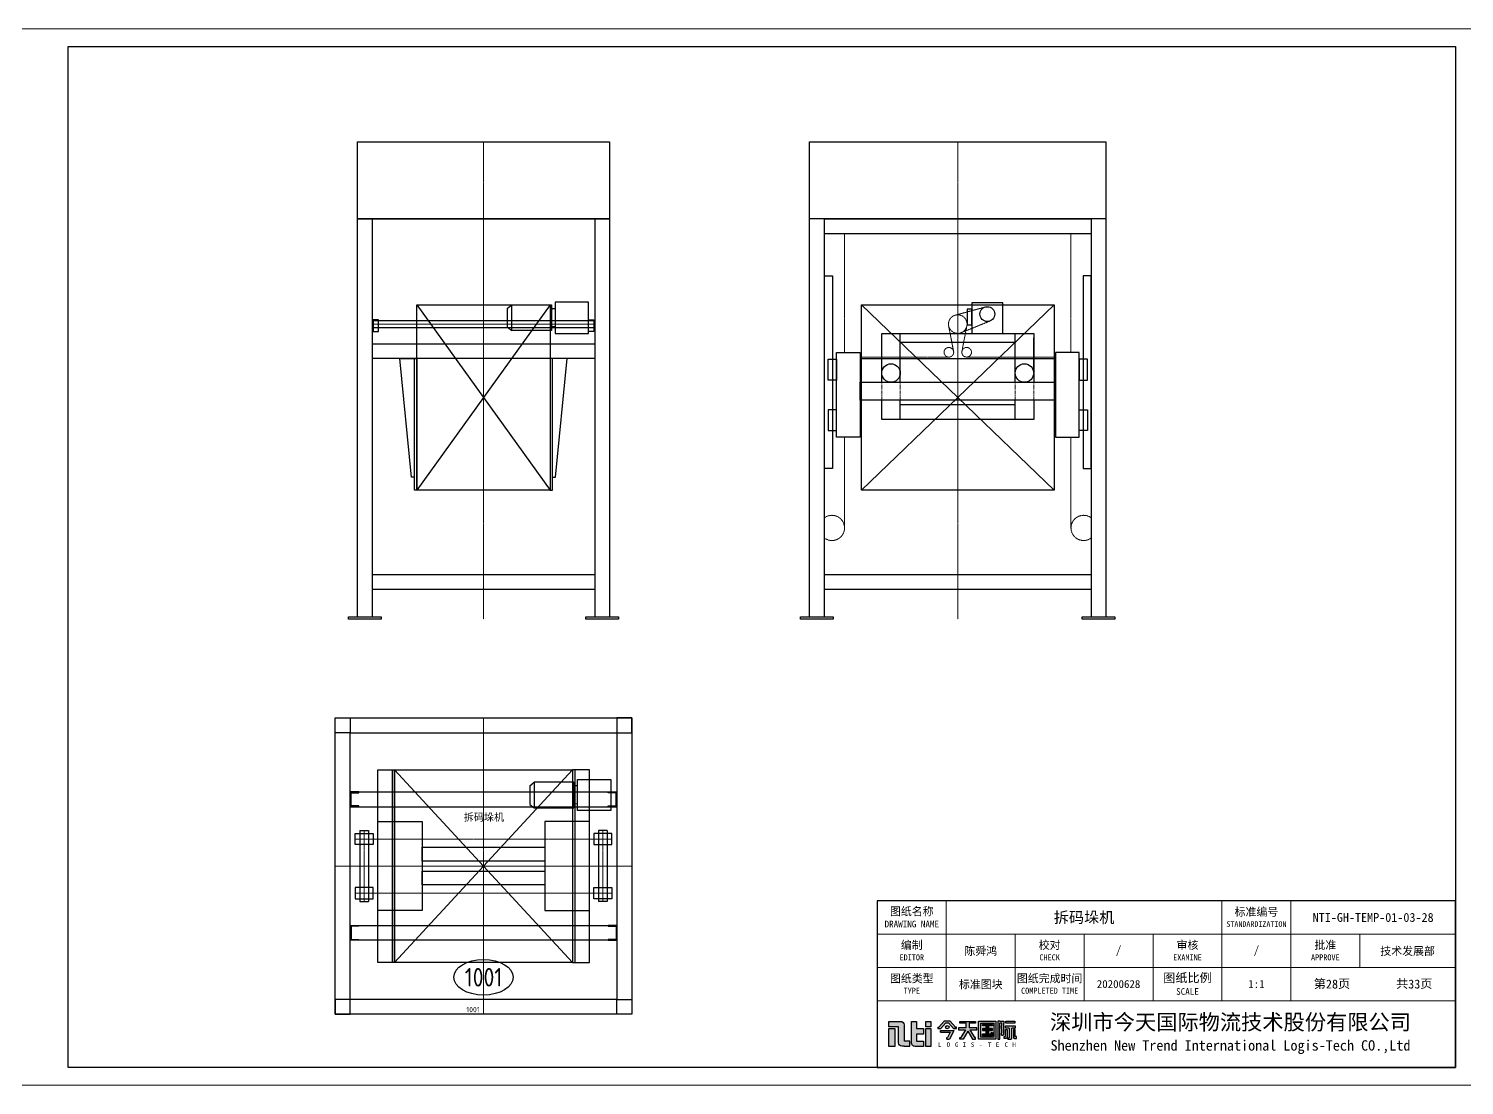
# Model space of a CAD drawing. Header units: millimetres. Extents: x 13310 to 204601, y -25828 to 2684.
# Drawn here: x 167976 to 177661, y -16324 to -9196 of the extents above; entities that cross this region are included whole.
import ezdxf
from ezdxf.enums import TextEntityAlignment as Align

# ---------------------------------------------------------------- set-up
doc = ezdxf.new("R2010")
doc.units = ezdxf.units.MM
doc.linetypes.add('CENTER', pattern=[2, 1.25, -0.25, 0.25, -0.25])
doc.linetypes.add('DASHED2', pattern=[9.525, 6.35, -3.175])
for name, color, linetype, lineweight in [('NTI-中心线层', 1, 'CENTER', 5), ('NTI-标注层', 3, 'Continuous', 9), ('NTI-细实线', 7, 'Continuous', 9), ('NTI-虚线层', 5, 'DASHED2', 9)]:
    doc.layers.add(name, color=color, linetype=linetype, lineweight=lineweight)
for name, color, linetype in [('NTI-功率', 6, 'Continuous'), ('NTI-粗实线', 7, 'Continuous'), ('NTI-编号层', 6, 'Continuous')]:
    doc.layers.add(name, color=color, linetype=linetype)
doc.layers.add('NTI-输送设备', color=7, linetype='Continuous', plot=False)
doc.styles.add('NTI标准图块应用文字样式', font='gbenor.shx', dxfattribs={"height": 3.5})
doc.styles.add('标题栏', font='')
doc.styles.get('标题栏').set_extended_font_data('SimSun')

# ---------------------------------------------------------------- blocks, each defined once
blk = doc.blocks.new('*U347')
at = {"layer": 'NTI-中心线层'}
for p, q in [((0, 1750), (0, -250)), ((-805, 990), (-805, 510)), ((805, 990), (805, 510)), ((865, 932.5), (-865, 932.5)), ((-1000, 750), (1000, 750)), ((-865, 567.5), (865, 567.5))]:
    blk.add_line(p, q, dxfattribs=at)
at = {"layer": 'NTI-编号层'}
blk.add_ellipse((0, 0), major_axis=(200, 0), ratio=0.6, dxfattribs=at)
at = {"layer": 'NTI-输送设备'}
for p, q in [((-616, 1400), (-616, 100)), ((-600, 1400), (-600, 100)), ((600, 1400), (600, 100)), ((616, 1400), (616, 100)), ((-900, 1150), (900, 1150)), ((-835, 990), (-775, 990)), ((-835, 990), (-835, 510)), ((-775, 990), (-775, 510)), ((835, 990), (775, 990)), ((775, 990), (775, 510)), ((835, 990), (835, 510)), ((-835, 510), (-775, 510)), ((835, 510), (775, 510)), ((-900, 350), (900, 350))]:
    blk.add_line(p, q, dxfattribs=at)
at = {"layer": 'NTI-输送设备', "color": 3}
for p, q in [((-600, 1400), (600, 100)), ((600, 1400), (-600, 100))]:
    blk.add_line(p, q, dxfattribs=at)
at = {"layer": 'NTI-输送设备', "color": 2}
for p, q in [((312.5, 1292), (340.6, 1315.2)), ((312.5, 1292), (312.5, 1165.3)), ((633, 1291.1), (614.5, 1291.2)), ((312.5, 1165.3), (340.6, 1142)), ((633, 1168.9), (614.5, 1168.8))]:
    blk.add_line(p, q, dxfattribs=at)
at = {"layer": 'NTI-输送设备'}
for points in [[(-900, 1650), (-1000, 1650), (-1000, 1750), (-900, 1750)], [(-1000, 1750), (1000, 1750), (1000, -250), (-1000, -250)], [(900, 1650), (1000, 1650), (1000, 1750), (900, 1750)], [(-900, 1650), (900, 1650), (900, -150), (-900, -150)], [(-714, 1400), (-600, 1400), (-600, 100), (-714, 100)], [(714, 1400), (600, 1400), (600, 100), (714, 100)], [(-900, 1250), (900, 1250), (900, 250), (-900, 250)], [(-900, 1150), (-841, 1150), (-841, 1155.5), (-893.8, 1155.5), (-893.8, 1244.5), (-841, 1244.5), (-841, 1250), (-900, 1250)], [(900, 1150), (841, 1150), (841, 1155.5), (893.8, 1155.5), (893.8, 1244.5), (841, 1244.5), (841, 1250), (900, 1250)], [(-865, 970), (-745, 970), (-745, 895), (-865, 895)], [(-714, 1050), (-414, 1050), (-414, 450), (-714, 450)], [(714, 1050), (414, 1050), (414, 450), (714, 450)], [(865, 970), (745, 970), (745, 895), (865, 895)], [(414, 783.5), (-414, 783.5), (-414, 876.5), (414, 876.5)], [(-414, 716.5), (414, 716.5), (414, 623.5), (-414, 623.5)], [(-865, 530), (-745, 530), (-745, 605), (-865, 605)], [(865, 530), (745, 530), (745, 605), (865, 605)], [(-900, 350), (-841, 350), (-841, 344.5), (-893.8, 344.5), (-893.8, 255.5), (-841, 255.5), (-841, 250), (-900, 250)], [(900, 350), (841, 350), (841, 344.5), (893.8, 344.5), (893.8, 255.5), (841, 255.5), (841, 250), (900, 250)], [(-900, -150), (-1000, -150), (-1000, -250), (-900, -250)], [(900, -150), (1000, -150), (1000, -250), (900, -250)]]:
    blk.add_lwpolyline(points, close=True, dxfattribs=at)
at = {"layer": 'NTI-输送设备', "color": 3}
blk.add_lwpolyline([(-600, 100), (-600, 1400), (600, 1400), (600, 100)], close=True, dxfattribs=at)
at = {"layer": 'NTI-输送设备', "color": 2}
for points in [[(609.5, 1315.2), (340.6, 1315.2), (340.6, 1142), (609.5, 1142)], [(633, 1335), (858, 1335), (858, 1125), (633, 1125)]]:
    blk.add_lwpolyline(points, close=True, dxfattribs=at)
at = {"layer": 'NTI-输送设备'}
for points in [[(841, 1250), (900, 1250), (900, 1150)], [(841, 250), (900, 250), (900, 350)]]:
    blk.add_lwpolyline(points, dxfattribs=at)
at = {"layer": 'NTI-输送设备', "color": 2}
for centre, start, end in [((614.5, 1296.2), 180, 269.46851), ((614.5, 1163.8), 90.53149, 180)]:
    blk.add_arc(centre, 5, start, end, dxfattribs=at)
at = {"layer": 'NTI-中心线层', "style": 'NTI标准图块应用文字样式', "flags": 3}
blk.add_attdef('007控制方式', text='', height=50, dxfattribs=at).set_placement((-115.3, -273.9), align=Align.MIDDLE_LEFT)
at = {"layer": 'NTI-功率', "style": 'NTI标准图块应用文字样式'}
blk.add_attdef('005电机功率(KW)', text='', height=35, dxfattribs=at).set_placement((-115.3, -218.5), align=Align.MIDDLE_LEFT)
at = {"layer": 'NTI-标注层', "insert": (-133.6, 1105), "char_height": 50, "attachment_point": 1, "style": 'NTI标准图块应用文字样式'}
blk.add_mtext_dynamic_manual_height_columns('{\\fSimSun|b0|i0|c134|p2;拆码垛机}', width=304.337, gutter_width=17.5, heights=[0], dxfattribs=at)
at = {"layer": 'NTI-标注层', "style": 'NTI标准图块应用文字样式'}
for tag, p, flags in [('004输送速度(m/min)', (-119.5, -22.1), 3), ('005额定载荷(kg)', (-115.6, -453.2), 1)]:
    blk.add_attdef(tag, p, '', height=35, dxfattribs=dict(at, flags=flags))
for tag, flags, p in [('003输送高度(mm)', 1, (-115.3, -57.6)), ('升降速度(m/min)', 1, (-115.3, -163)), ('011备注', 1, (-115.3, -329.3)), ('012设计单位', 3, (-115.3, -384.7))]:
    blk.add_attdef(tag, text='', height=35, dxfattribs=dict(at, flags=flags)).set_placement(p, align=Align.MIDDLE_LEFT)
at = {"layer": 'NTI-编号层', "style": 'NTI标准图块应用文字样式'}
blk.add_attdef('000设备编号', text='', height=125, dxfattribs=at).set_placement((0, 0), align=Align.MIDDLE)
blk = doc.blocks.new('*U232')
at = {"layer": 'NTI-中心线层'}
for p, q in [((0, 3220), (0, 0)), ((-750, 1990), (750, 1990))]:
    blk.add_line(p, q, dxfattribs=at)
at = {"layer": 'NTI-输送设备'}
for p, q in [((-850, 16), (-850, 2700)), ((-850, 2700), (850, 2700)), ((-750, 16), (-750, 2700)), ((750, 2700), (750, 16)), ((850, 2700), (850, 16)), ((-564, 1757.5), (-450, 1757.5)), ((-486, 957.5), (-564, 1757.5)), ((-466, 870), (-466, 1757.5)), ((-450, 1757.5), (-450, 870)), ((564, 1757.5), (450, 1757.5)), ((450, 1757.5), (450, 870)), ((466, 870), (466, 1757.5)), ((486, 957.5), (564, 1757.5)), ((-466, 957.5), (-486, 957.5)), ((466, 957.5), (486, 957.5)), ((-450, 870), (-466, 870)), ((450, 870), (466, 870)), ((-850, 16), (-750, 16)), ((750, 16), (850, 16))]:
    blk.add_line(p, q, dxfattribs=at)
at = {"layer": 'NTI-输送设备', "color": 3}
for p, q in [((-450, 2120), (450, 870)), ((450, 2120), (-450, 870))]:
    blk.add_line(p, q, dxfattribs=at)
at = {"layer": 'NTI-输送设备', "color": 2}
for p, q in [((162.5, 2097.2), (190.6, 2120.5)), ((162.5, 1970.5), (162.5, 2097.2)), ((483, 2093.6), (464.5, 2093.7)), ((162.5, 1970.5), (190.6, 1947.2)), ((483, 1971.4), (464.5, 1971.3))]:
    blk.add_line(p, q, dxfattribs=at)
at = {"layer": 'NTI-输送设备'}
for points in [[(-850, 2700), (-850, 3220), (850, 3220), (850, 2700)], [(-750, 2015), (750, 2015), (750, 1965), (-750, 1965)], [(-708, 2020), (-745, 2020), (-745, 1940), (-708, 1940)], [(708, 2020), (745, 2020), (745, 1940), (708, 1940)], [(-750, 1857.5), (750, 1857.5), (750, 1757.5), (-750, 1757.5)], [(-750, 300), (750, 300), (750, 200), (-750, 200)], [(-910, 16), (-690, 16), (-690, 0), (-910, 0)], [(690, 16), (910, 16), (910, 0), (690, 0)]]:
    blk.add_lwpolyline(points, close=True, dxfattribs=at)
at = {"layer": 'NTI-输送设备', "color": 2}
for points in [[(483, 1927.5), (708, 1927.5), (708, 2137.5), (483, 2137.5)], [(459.5, 1947.2), (190.6, 1947.2), (190.6, 2120.5), (459.5, 2120.5)]]:
    blk.add_lwpolyline(points, close=True, dxfattribs=at)
at = {"layer": 'NTI-输送设备', "color": 3}
blk.add_lwpolyline([(-450, 870), (-450, 2120), (450, 2120), (450, 870)], close=True, dxfattribs=at)
at = {"layer": 'NTI-输送设备', "color": 2}
for centre, start, end in [((464.5, 2098.7), 180, 269.46851), ((464.5, 1966.3), 90.53149, 180)]:
    blk.add_arc(centre, 5, start, end, dxfattribs=at)
blk = doc.blocks.new('*U231')
at = {"layer": 'NTI-中心线层'}
for p, q in [((-750, 3220), (-750, 0)), ((-1514, 1797.5), (-1514, 2600)), ((14, 1797.5), (14, 2600)), ((-563.2, 2105.7), (-766.4, 2050.3)), ((-811.4, 1978.1), (-778.1, 1806.2)), ((-531.2, 2011.2), (-726.5, 1932.1)), ((-688.6, 1978.1), (-721.9, 1806.2)), ((-810, 1767.5), (-1409, 1767.5)), ((-690, 1767.5), (-91, 1767.5)), ((-1514, 615), (-1514, 1227.5)), ((14, 615), (14, 1227.5))]:
    blk.add_line(p, q, dxfattribs=at)
for centre, radius in [((-750, 1990), 62.5), ((-810, 1800), 32.5), ((-690, 1800), 32.5)]:
    blk.add_circle(centre, radius, dxfattribs=at)
for centre, start, end in [((-1599, 615), 233.1301, 126.8699), ((99, 615), 53.1301, 306.8699)]:
    blk.add_arc(centre, 85, start, end, dxfattribs=at)
at = {"layer": 'NTI-虚线层'}
for p, q in [((-1400, 1597.5), (-1400, 1477.5)), ((-1262.5, 1597.5), (-1262.5, 1477.5)), ((-1137.5, 1597.5), (-1137.5, 1477.5)), ((-362.5, 1597.5), (-362.5, 1477.5)), ((-237.5, 1597.5), (-237.5, 1477.5)), ((-100, 1597.5), (-100, 1477.5)), ((-100, 1597.5), (-100, 1477.5))]:
    blk.add_line(p, q, dxfattribs=at)
at = {"layer": 'NTI-输送设备'}
for p, q in [((-1750, 16), (-1750, 2700)), ((-1650, 16), (-1650, 2700)), ((150, 2700), (150, 16)), ((250, 2700), (250, 16)), ((-1262.5, 1660), (-1262.5, 1897.5)), ((-1137.5, 1597.5), (-1137.5, 1927.5)), ((-1137.5, 1867.5), (-362.5, 1867.5)), ((-362.5, 1597.5), (-362.5, 1927.5)), ((-237.5, 1660), (-237.5, 1897.5)), ((-1137.5, 1347.5), (-1137.5, 1477.5)), ((-362.5, 1347.5), (-362.5, 1477.5)), ((-1137.5, 1447.5), (-362.5, 1447.5)), ((-1750, 16), (-1650, 16)), ((150, 16), (250, 16))]:
    blk.add_line(p, q, dxfattribs=at)
at = {"layer": 'NTI-输送设备', "color": 3}
for p, q in [((-1400, 2120), (-100, 870)), ((-100, 2120), (-1400, 870))]:
    blk.add_line(p, q, dxfattribs=at)
at = {"layer": 'NTI-输送设备'}
for points in [[(-1750, 3220), (250, 3220), (250, 2700), (-1750, 2700)], [(-1650, 2700), (150, 2700), (150, 2600), (-1650, 2600)], [(-1596, 2316), (-1596, 1016), (-1650, 1016), (-1650, 2316)], [(96, 2316), (96, 1016), (150, 1016), (150, 2316)], [(-1625, 1752.5), (-1569, 1752.5), (-1569, 1612.5), (-1625, 1612.5)], [(-1409, 1797.5), (-1409, 1227.5), (-1569, 1227.5), (-1569, 1797.5)], [(-91, 1797.5), (-91, 1227.5), (69, 1227.5), (69, 1797.5)], [(125, 1752.5), (69, 1752.5), (69, 1612.5), (125, 1612.5)], [(-1409, 1597.5), (-91, 1597.5), (-91, 1477.5), (-1409, 1477.5)], [(-1625, 1272.5), (-1569, 1272.5), (-1569, 1412.5), (-1625, 1412.5)], [(125, 1272.5), (69, 1272.5), (69, 1412.5), (125, 1412.5)], [(-1650, 300), (150, 300), (150, 200), (-1650, 200)], [(-1810, 16), (-1590, 16), (-1590, 0), (-1810, 0)], [(90, 16), (310, 16), (310, 0), (90, 0)]]:
    blk.add_lwpolyline(points, close=True, dxfattribs=at)
at = {"layer": 'NTI-输送设备', "color": 2}
for points in [[(-655, 1927.5), (-445, 1927.5), (-445, 2134.5), (-655, 2134.5)], [(-655, 2091.8), (-685.5, 2091.8), (-685.5, 1984.8), (-655, 1984.8)]]:
    blk.add_lwpolyline(points, close=True, dxfattribs=at)
at = {"layer": 'NTI-输送设备', "color": 3}
blk.add_lwpolyline([(-1400, 870), (-1400, 2120), (-100, 2120), (-100, 870)], close=True, dxfattribs=at)
at = {"layer": 'NTI-输送设备'}
for points in [[(-1262.5, 1597.5), (-1262.5, 1927.5), (-237.5, 1927.5), (-237.5, 1597.5)], [(-1400, 1597.5), (-1400, 1757.5), (-100, 1757.5), (-100, 1597.5)], [(-100, 1477.5), (-100, 870), (-1400, 870), (-1400, 1477.5)], [(-237.5, 1477.5), (-237.5, 1347.5), (-1262.5, 1347.5), (-1262.5, 1477.5)]]:
    blk.add_lwpolyline(points, dxfattribs=at)
at = {"layer": 'NTI-输送设备', "color": 2}
blk.add_circle((-550, 2057.5), 50, dxfattribs=at)
at = {"layer": 'NTI-输送设备'}
for centre in [(-1200, 1660), (-300, 1660)]:
    blk.add_circle(centre, 62.5, dxfattribs=at)
blk = doc.blocks.new('图块标准图框标题栏')
h = blk.add_hatch(color=1)
h.dxf.hatch_style = 1
h.paths.add_polyline_path([(-126.08, 8.76), (-127.42, 8.76), (-127.42, 4.73), (-126.08, 4.73)])
h.paths.add_polyline_path([(-124, 9.62, 0.414214), (-124.75, 10.37), (-125.22, 10.37), (-127.41, 10.37), (-127.41, 9.11), (-125.22, 9.11), (-125.22, 5.54, 0.414214), (-124.47, 4.79), (-124, 4.79), (-122.69, 4.79), (-122.69, 5.9), (-124, 5.9)])
h.paths.add_polyline_path([(-121.17, 8.75), (-121.17, 10.37), (-122.3, 10.37), (-122.3, 5.5, 0.414214), (-121.55, 4.75), (-121.17, 4.75), (-119.6, 4.75), (-119.6, 5.89), (-121.17, 5.89), (-121.17, 7.51), (-119.6, 7.51), (-119.6, 8.75)])
h.paths.add_polyline_path([(-117.97, 8.75), (-119.09, 8.75), (-119.09, 4.75), (-117.97, 4.75)])
h.paths.add_polyline_path([(-117.97, 10.37), (-119.09, 10.37), (-119.09, 9.13), (-117.97, 9.13)])
h = blk.add_hatch(color=256)
h.dxf.hatch_style = 1
h.paths.add_polyline_path([(-113.64, 10.45), (-114.96, 10.45), (-116.14, 9.05), (-116.4, 9.05), (-116.4, 8.75), (-115.7, 8.75), (-114.6, 10.05), (-114, 10.05), (-112.9, 8.75), (-112.2, 8.75), (-112.2, 9.05), (-112.45, 9.05)])
h.paths.add_polyline_path([(-113.88, 9.05, 1), (-114.66, 9.05, 1)])
h.paths.add_polyline_path([(-112.8, 8.25), (-112.8, 8.35), (-115.8, 8.35), (-115.8, 7.95), (-113.6, 7.95), (-114.2, 6.75), (-114.4, 6.75), (-114.4, 6.35), (-113.75, 6.35)])
h.paths.add_polyline_path([(-107.63, 8.95), (-109.33, 8.95), (-109.33, 9.95), (-107.93, 9.95), (-107.93, 10.35), (-111.43, 10.35), (-111.43, 9.95), (-110.03, 9.95), (-110.03, 8.95), (-111.73, 8.95), (-111.73, 8.45), (-110.19, 8.45), (-111.19, 6.75), (-111.43, 6.75), (-111.43, 6.35), (-110.73, 6.35), (-109.68, 8.14), (-108.63, 6.35), (-107.93, 6.35), (-107.93, 6.75), (-108.16, 6.75), (-109.16, 8.45), (-107.63, 8.45)])
h.paths.add_polyline_path([(-103.33, 10.45), (-107.23, 10.45), (-107.23, 6.35), (-103.33, 6.35)])
h.paths.add_polyline_path([(-106.73, 9.95), (-103.83, 9.95), (-103.83, 6.85), (-106.73, 6.85)], flags=16)
h.paths.add_polyline_path([(-106.33, 8.75), (-105.53, 8.75), (-105.53, 9.35), (-106.33, 9.35), (-106.33, 9.65), (-104.13, 9.65), (-104.13, 9.35), (-105.03, 9.35), (-105.03, 8.75), (-104.13, 8.75), (-104.13, 8.35), (-105.03, 8.35), (-105.03, 7.55), (-104.43, 7.55), (-104.43, 7.85), (-104.13, 7.85), (-104.13, 7.55), (-104.13, 7.15), (-106.33, 7.15), (-106.33, 7.55), (-105.53, 7.55), (-105.53, 8.35), (-106.33, 8.35)], flags=0)
h.paths.add_polyline_path([(-101.57, 8.95), (-101.67, 9.05), (-101.67, 9.15), (-101.57, 9.25), (-101.57, 9.95), (-101.57, 10.45), (-102.47, 10.45), (-102.87, 10.45), (-102.87, 6.35), (-102.47, 6.35), (-102.47, 9.95), (-101.97, 9.95), (-101.97, 9.45), (-102.07, 9.45), (-102.07, 8.75), (-101.97, 8.65), (-101.97, 7.85), (-102.07, 7.75), (-102.07, 7.25), (-101.97, 7.25), (-101.82, 7.25, 0.414214), (-101.57, 7.5)])
h.paths.add_polyline_path([(-98.97, 9.35), (-101.17, 9.35), (-101.17, 8.85), (-100.37, 8.85), (-100.37, 6.65), (-100.67, 6.65), (-100.67, 6.35), (-100.37, 6.35), (-100.07, 6.35), (-100.02, 6.35, 0.414214), (-99.77, 6.6), (-99.77, 8.85), (-98.97, 8.85)])
h.paths.add_polyline_path([(-99.07, 10.45), (-101.07, 10.45), (-101.07, 9.95), (-99.07, 9.95)])
h.paths.add_polyline_path([(-100.77, 8.55), (-101.17, 8.55), (-101.17, 6.95), (-101.47, 6.95), (-101.47, 6.55), (-101.17, 6.55), (-101.02, 6.55, 0.414214), (-100.77, 6.8)])
h.paths.add_polyline_path([(-98.97, 8.55), (-99.37, 8.55), (-99.37, 6.8, 0.414214), (-99.12, 6.55), (-98.97, 6.55), (-98.67, 6.55), (-98.67, 6.95), (-98.97, 6.95)])
h = blk.add_hatch(color=256)
h.dxf.hatch_style = 1
h.paths.add_polyline_path([(-105.03, 8.75), (-105.03, 9.35), (-104.13, 9.35), (-104.13, 9.65), (-106.33, 9.65), (-106.33, 9.35), (-105.53, 9.35), (-105.53, 8.75), (-106.33, 8.75), (-106.33, 8.35), (-105.53, 8.35), (-105.53, 7.55), (-106.33, 7.55), (-106.33, 7.15), (-104.13, 7.15), (-104.13, 7.55), (-104.13, 7.85), (-104.43, 7.85), (-104.43, 7.55), (-105.03, 7.55), (-105.03, 8.35), (-104.13, 8.35), (-104.13, 8.75)])
for p, q in [((-116.14, 9.05), (-114.96, 10.45)), ((-115.7, 8.75), (-114.6, 10.05)), ((-113.64, 10.45), (-114.96, 10.45)), ((-114.6, 10.05), (-114, 10.05)), ((-114.6, 10.05), (-114, 10.05)), ((-114, 10.05), (-112.9, 8.75)), ((-112.9, 8.75), (-114, 10.05)), ((-112.45, 9.05), (-113.64, 10.45)), ((-116.4, 9.05), (-116.4, 8.75)), ((-116.4, 9.05), (-116.14, 9.05)), ((-116.4, 8.75), (-115.7, 8.75)), ((-115.8, 7.95), (-113.6, 7.95)), ((-114.4, 6.35), (-114.4, 6.75)), ((-114.4, 6.75), (-114.2, 6.75)), ((-113.6, 7.95), (-114.2, 6.75)), ((-112.8, 8.25), (-113.75, 6.35)), ((-112.9, 8.75), (-112.2, 8.75)), ((-112.2, 8.75), (-112.9, 8.75)), ((-112.2, 9.05), (-112.45, 9.05)), ((-112.2, 8.75), (-112.2, 9.05)), ((-111.43, 6.75), (-111.19, 6.75)), ((-111.43, 6.35), (-111.43, 6.75)), ((-110.19, 8.45), (-111.19, 6.75)), ((-109.68, 8.14), (-110.73, 6.35)), ((-109.68, 8.14), (-108.63, 6.35)), ((-109.16, 8.45), (-108.16, 6.75)), ((-107.93, 6.75), (-108.16, 6.75)), ((-107.93, 6.35), (-107.93, 6.75)), ((-102.07, 7.25), (-101.97, 7.25)), ((-101.57, 9.25), (-101.67, 9.15)), ((-101.67, 9.15), (-101.67, 9.05)), ((-101.57, 8.95), (-101.67, 9.05)), ((-110.73, 6.35), (-111.43, 6.35)), ((-108.63, 6.35), (-107.93, 6.35))]:
    blk.add_line(p, q)
at = {"color": 7, "linetype": 'Continuous'}
for p, q in [((-115.8, 7.95), (-115.8, 8.35)), ((-115.8, 8.35), (-112.8, 8.35)), ((-112.8, 8.35), (-112.8, 8.25)), ((-99.77, 6.6), (-99.77, 8.65))]:
    blk.add_line(p, q, dxfattribs=at)
at = {"color": 1}
for points in [[(-125.22, 9.11), (-127.41, 9.11), (-127.41, 10.37), (-125.22, 10.37)], [(-121.17, 8.75), (-119.6, 8.75), (-119.6, 7.51), (-121.17, 7.51)], [(-121.17, 7.51), (-121.17, 5.89)], [(-124, 4.79), (-122.69, 4.79), (-122.69, 5.9), (-124, 5.9)], [(-121.17, 5.89), (-119.6, 5.89), (-119.6, 4.75), (-121.17, 4.75)]]:
    blk.add_lwpolyline(points, dxfattribs=at)
for points in [[(-125.22, 10.37), (-124.75, 10.37, -0.414214), (-124, 9.62), (-124, 5.9)], [(-121.17, 4.75), (-121.55, 4.75, -0.414214), (-122.3, 5.5), (-122.3, 10.37), (-121.17, 10.37), (-121.17, 8.75)], [(-124, 4.79), (-124.47, 4.79, -0.414214), (-125.22, 5.54), (-125.22, 9.11)]]:
    blk.add_lwpolyline(points, format="xyb", dxfattribs=at)
for points in [[(-119.09, 10.37), (-117.97, 10.37), (-117.97, 9.13), (-119.09, 9.13)], [(-127.42, 8.76), (-126.08, 8.76), (-126.08, 4.73), (-127.42, 4.73)], [(-119.09, 8.75), (-117.97, 8.75), (-117.97, 4.75), (-119.09, 4.75)]]:
    blk.add_lwpolyline(points, close=True, dxfattribs=at)
for points in [[(-110.03, 9.95), (-111.43, 9.95), (-111.43, 10.35), (-107.93, 10.35), (-107.93, 9.95), (-109.33, 9.95)], [(-110.03, 8.95), (-110.03, 9.95)], [(-109.33, 9.95), (-109.33, 8.95)], [(-102.47, 10.45), (-102.87, 10.45), (-102.87, 6.35), (-102.47, 6.35), (-102.47, 9.95)], [(-102.47, 10.45), (-101.57, 10.45), (-101.57, 9.95)], [(-101.97, 9.95), (-102.47, 9.95)], [(-101.57, 9.25), (-101.57, 9.95)], [(-110.03, 8.95), (-111.73, 8.95), (-111.73, 8.45), (-110.19, 8.45)], [(-109.16, 8.45), (-107.63, 8.45), (-107.63, 8.95), (-109.33, 8.95)], [(-105.53, 9.35), (-106.33, 9.35), (-106.33, 9.65), (-104.13, 9.65), (-104.13, 9.35), (-105.03, 9.35)], [(-105.53, 8.75), (-106.33, 8.75), (-106.33, 8.35), (-105.53, 8.35)], [(-104.13, 7.55), (-104.13, 7.15), (-106.33, 7.15), (-106.33, 7.55), (-105.53, 7.55)], [(-105.53, 8.75), (-105.53, 9.35)], [(-105.53, 7.55), (-105.53, 8.35)], [(-105.03, 9.35), (-105.03, 8.75)], [(-105.03, 8.35), (-104.13, 8.35), (-104.13, 8.75), (-105.03, 8.75)], [(-105.03, 8.35), (-105.03, 7.55)], [(-105.03, 7.55), (-104.43, 7.55)], [(-104.43, 7.55), (-104.43, 7.85), (-104.13, 7.85), (-104.13, 7.55)], [(-101.17, 6.55), (-101.47, 6.55), (-101.47, 6.95), (-101.17, 6.95)], [(-100.37, 8.85), (-101.17, 8.85), (-101.17, 9.35), (-98.97, 9.35), (-98.97, 8.85), (-99.77, 8.85)], [(-100.37, 6.35), (-100.67, 6.35), (-100.67, 6.65), (-100.37, 6.65)], [(-100.37, 8.85), (-100.37, 6.65)], [(-98.97, 6.55), (-98.67, 6.55), (-98.67, 6.95), (-98.97, 6.95)]]:
    blk.add_lwpolyline(points)
for points in [[(-107.23, 10.45), (-103.33, 10.45), (-103.33, 6.35), (-107.23, 6.35)], [(-106.73, 9.95), (-103.83, 9.95), (-103.83, 6.85), (-106.73, 6.85)], [(-101.07, 10.45), (-99.07, 10.45), (-99.07, 9.95), (-101.07, 9.95)]]:
    blk.add_lwpolyline(points, close=True)
at = {"color": 7, "linetype": 'Continuous'}
for points in [[(-102.07, 7.25), (-102.07, 7.75), (-101.97, 7.85), (-101.97, 8.65), (-102.07, 8.75), (-102.07, 9.45), (-101.97, 9.45), (-101.97, 9.95)], [(-104.13, 9.55), (-104.13, 9.65), (-106.33, 9.65)], [(-100.67, 6.35), (-100.67, 6.55)], [(-114.4, 6.35), (-113.75, 6.35)], [(-100.67, 6.35), (-100.07, 6.35)], [(-100.02, 6.35), (-100.07, 6.35)]]:
    blk.add_lwpolyline(points, dxfattribs=at)
for points in [[(-101.97, 7.25), (-101.82, 7.25, 0.414214), (-101.57, 7.5), (-101.57, 8.95)], [(-101.17, 6.95), (-101.17, 8.55), (-100.77, 8.55), (-100.77, 6.8, -0.414214), (-101.02, 6.55), (-101.17, 6.55)], [(-100.37, 6.35), (-100.02, 6.35, 0.414214), (-99.77, 6.6), (-99.77, 8.85)], [(-98.97, 6.95), (-98.97, 8.55), (-99.37, 8.55), (-99.37, 6.8, 0.414214), (-99.12, 6.55), (-98.97, 6.55)]]:
    blk.add_lwpolyline(points, format="xyb")
blk.add_circle((-114.27, 9.05), 0.388, dxfattribs=at)
at = {"layer": 'NTI-粗实线'}
blk.add_lwpolyline([(-130, 0), (0, 0), (0, 37.5), (-130, 37.5)], close=True, dxfattribs=at)
at = {"layer": 'NTI-细实线'}
for p, q in [((-114.5, 37.5), (-114.5, 15)), ((-52.5, 22.5), (-52.5, 37.5)), ((-37, 22.5), (-37, 37.5)), ((0, 30), (-130, 30)), ((-99, 30), (-99, 15)), ((-83.5, 30), (-83.5, 15)), ((-68, 30), (-68, 15)), ((-21.5, 30), (-21.5, 22.5)), ((0, 22.5), (-130, 22.5)), ((-52.5, 22.5), (-52.5, 15)), ((-37, 22.5), (-37, 15)), ((0, 15), (-130, 15))]:
    blk.add_line(p, q, dxfattribs=at)
at = {"style": '标题栏'}
blk.add_attdef('图纸名称', text='', height=2.5, dxfattribs=at).set_placement((-83.5, 33.75), align=Align.MIDDLE_CENTER)
for tag, height, p in [('标准编号', 2, (-18.5, 33.75)), ('编制人员', 1.8, (-106.75, 26.25)), ('校对人员', 1.8, (-75.75, 26.25)), ('审核人员', 1.8, (-44.75, 26.25)), ('批准', 1.8, (-10.75, 26.25)), ('图纸类型', 1.8, (-106.75, 18.75)), ('图纸完成时间', 1.8, (-75.75, 18.75)), ('图纸比例', 1.8, (-44.75, 18.75)), ('N', 2, (-27.75, 18.75)), ('N', 2, (-9.25, 18.75))]:
    blk.add_attdef(tag, text='', height=height, dxfattribs=at).set_placement(p, align=Align.MIDDLE)
at = {"layer": 'NTI-细实线', "color": 7, "style": '标题栏'}
for s, p in [('L', (-116.36, 4.64)), ('O', (-114.42, 4.64)), ('G', (-112.54, 4.64)), ('I', (-110.82, 4.64)), ('S', (-108.97, 4.64)), ('-', (-107.13, 4.64)), ('T', (-105.13, 4.64)), ('E', (-103.36, 4.64)), ('C', (-101.38, 4.64)), ('H', (-99.62, 4.64))]:
    blk.add_text(s, height=1, dxfattribs=at).set_placement(p)
at = {"layer": 'NTI-细实线', "attachment_point": 5, "style": '标题栏'}
for s, insert, char_height, width in [('图纸名称\\P{\\H0.83333x;DRAWING NAME}', (-122.25, 33.75), 1.8, 15.1979), ('标准编号\\P{\\H0.7x;STANDARDIZATION}', (-44.75, 33.75), 1.8, 15.1979), ('编制\\P{\\H0.75x;EDITOR}', (-122.25, 26.25), 1.8, 14.4665), ('校对\\P{\\H0.75x;CHECK}', (-91.25, 26.25), 1.8, 14.4665), ('审核\\P{\\H0.75x;EXAMINE}', (-60.25, 26.25), 1.8, 14.4665), ('批准\\P{\\H0.75x;APPROVE}', (-29.25, 26.25), 1.8, 14.4665), ('图纸类型\\P{\\H0.75x;TYPE}', (-122.25, 18.75), 1.8, 14.4665), ('图纸完成时间\\P{\\H0.75x;COMPLETED TIME}', (-91.25, 18.75), 1.8, 17.2878), ('图纸比例\\P{\\H0.75x;SCALE}', (-60.25, 18.75), 2, 14.4665), ('第  页', (-27.75, 18.75), 2, 24.25), ('共  页', (-9.25, 18.75), 2, 24.25), ('深圳市今天国际物流技术股份有限公司\\P{\\H0.66667x;Shenzhen New Trend International Logis-Tech CO.,Ltd}', (-50.58, 7.5), 3.5, 116.0664)]:
    blk.add_mtext(s, dxfattribs=dict(at, insert=insert, char_height=char_height, width=width))

msp = doc.modelspace()

# ---------------------------------------------------------------- linework, layer by layer
at = {"layer": 'NTI-粗实线'}
msp.add_lwpolyline([(168241.4, -16204.4), (168241.4, -9316.4), (177601.4, -9316.4), (177601.4, -16204.4)], close=True, dxfattribs=at)
at = {"layer": 'NTI-细实线'}
msp.add_lwpolyline([(167641.4, -16324.4), (167641.4, -9196.4), (177721.4, -9196.4), (177721.4, -16324.4)], close=True, dxfattribs=at)

# ---------------------------------------------------------------- block references
for name, p in [('*U232', (171044.5, -13179.3)), ('*U231', (174994, -13179.3))]:
    msp.add_blockref(name, p)
ref = msp.add_blockref('图块标准图框标题栏', (177601.4, -16204.4), dxfattribs=dict(xscale=30, yscale=30, zscale=30))
ref.add_attrib('图纸名称', '拆码垛机', dxfattribs={"height": 75, "style": '标题栏'}).set_placement((175096.4, -15191.9), align=Align.MIDDLE_CENTER)
ref.add_attrib('标准编号', 'NTI-GH-TEMP-01-03-28', dxfattribs={"height": 60, "style": '标题栏'}).set_placement((177046.4, -15191.9), align=Align.MIDDLE)
ref.add_attrib('图纸类型', '标准图块', dxfattribs={"height": 54, "style": '标题栏'}).set_placement((174398.9, -15641.9), align=Align.MIDDLE)
ref.add_attrib('图纸比例', '1:1', dxfattribs={"height": 54, "style": '标题栏'}).set_placement((176258.9, -15641.9), align=Align.MIDDLE)
ref.add_attrib('图纸完成时间', '20200628', dxfattribs={"height": 54, "style": '标题栏'}).set_placement((175328.9, -15641.9), align=Align.MIDDLE)
ref.add_attrib('编制人员', '陈舜鸿', dxfattribs={"height": 54, "style": '标题栏'}).set_placement((174398.9, -15416.9), align=Align.MIDDLE)
ref.add_attrib('校对人员', '/', dxfattribs={"height": 54, "style": '标题栏'}).set_placement((175328.9, -15416.9), align=Align.MIDDLE)
ref.add_attrib('审核人员', '/', dxfattribs={"height": 54, "style": '标题栏'}).set_placement((176258.9, -15416.9), align=Align.MIDDLE)
ref.add_attrib('批准', '技术发展部', dxfattribs={"height": 54, "style": '标题栏'}).set_placement((177278.9, -15416.9), align=Align.MIDDLE)
ref.add_attrib('N', '33', dxfattribs={"height": 60, "style": '标题栏'}).set_placement((177323.9, -15641.9), align=Align.MIDDLE)
ref.add_attrib('N', '28', dxfattribs={"height": 60, "style": '标题栏'}).set_placement((176768.9, -15641.9), align=Align.MIDDLE)
at = {"layer": 'NTI-编号层'}
msp.add_blockref('*U347', (171044.5, -15595.6), dxfattribs=at).add_auto_attribs({'000设备编号': '1001', '005电机功率(KW)': '1001'})

doc.saveas('drawing.dxf')
